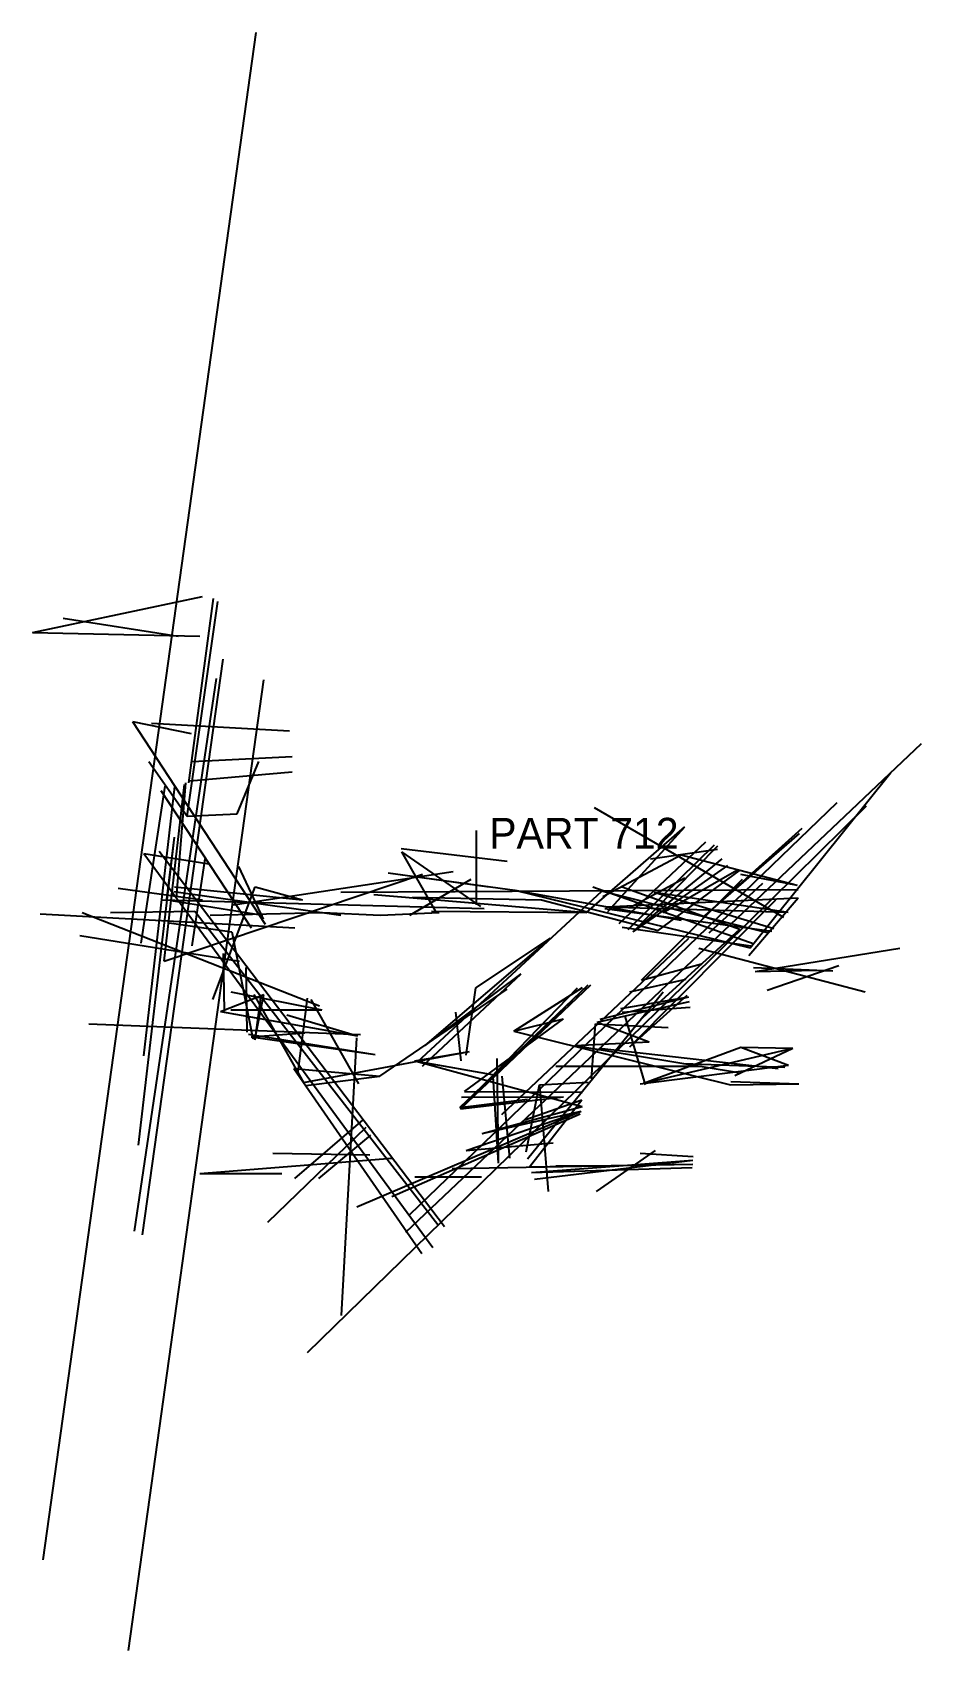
# Model space of a CAD drawing. Header units: millimetres. Extents: x 62 to 409, y 440 to 1072.
import ezdxf

# ---------------------------------------------------------------- set-up
doc = ezdxf.new("R2010")
doc.units = ezdxf.units.MM
doc.layers.add('ANNOTATIONS', color=3, linetype='Continuous')
doc.layers.add('GEOMETRY', color=7, linetype='Continuous')

msp = doc.modelspace()

# ---------------------------------------------------------------- linework, layer by layer
at = {"layer": 'GEOMETRY'}
for p, q in [((65.67, 475), (149, 1072)), ((61.5, 837.5), (128, 851.5)), ((122, 765.67), (134, 849.5)), ((122.67, 778.67), (132.33, 850.67)), ((73.5, 843), (118.5, 836)), ((61.5, 837.5), (127, 836)), ((104.5, 602), (136, 827)), ((99, 439.5), (152, 819)), ((101.4, 603.4), (133.5, 819.5)), ((100.67, 802.67), (123.5, 798)), ((100.67, 802.67), (152.5, 723.5)), ((108, 802), (162, 799)), ((207.5, 603), (409, 794)), ((107, 787), (122, 765.67)), ((124, 787), (163, 789)), ((141.5, 766.5), (150, 787)), ((113, 709), (121, 778)), ((121.33, 778.67), (117.67, 733.67)), ((123, 779.4), (163, 783)), ((342, 714.2), (397, 782.67)), ((104, 716), (113.4, 777.4)), ((105, 672), (117.2, 777.2)), ((111.67, 775.67), (147, 722)), ((122, 765.67), (141.5, 766.5)), ((209, 610), (376, 771)), ((281, 769), (355, 726.14)), ((332, 715), (387.5, 769.75)), ((235, 731), (235, 760)), ((278, 728), (316.5, 761.5)), ((286.4, 728.4), (316.5, 761.5)), ((323.5, 726), (362.29, 761)), ((103, 637), (117, 757.5)), ((114, 733.2), (117, 757.5)), ((205.67, 753), (247, 748)), ((290.75, 723.75), (324.67, 755.67)), ((294.33, 721.33), (328, 754.5)), ((296.25, 720.5), (329.33, 754)), ((303, 749), (329.25, 752.75)), ((323.5, 726), (361.33, 758.83)), ((105, 751), (218, 597)), ((105, 751), (130.5, 747)), ((111, 752), (222.5, 605.25)), ((124, 715), (129, 749)), ((205.75, 751.75), (236.67, 730.33)), ((205.75, 751.75), (219, 728.33)), ((284.4, 734.2), (315, 750.5)), ((296.25, 720.5), (331, 749)), ((315, 750.5), (360.33, 738.67)), ((113, 709), (214, 743)), ((140, 731), (226, 744)), ((142, 746), (151.67, 725.33)), ((200.5, 743.5), (250, 736.67)), ((200.5, 743.5), (240, 738)), ((209, 727), (233, 741)), ((295, 730), (316.5, 741.5)), ((296.25, 720.5), (333.33, 746.33)), ((299.5, 701.5), (339, 741)), ((306, 721), (337.67, 744.33)), ((308, 728), (336.75, 744.5)), ((338.25, 743), (360.33, 738.67)), ((95, 737.5), (128, 733)), ((116.75, 736.25), (182, 727)), ((117, 738), (167, 733)), ((132, 694), (148.5, 738)), ((148.5, 738), (167, 733)), ((182, 736), (360.8, 737)), ((195, 735), (278, 728)), ((210, 734), (260.5, 733)), ((212, 669.6), (284, 736.33)), ((250, 736.67), (342, 714.2)), ((250, 736.67), (315, 725)), ((280.5, 738), (343.6, 715.8)), ((282.75, 736.75), (349.2, 720)), ((285.4, 730.2), (360.75, 733.75)), ((292, 738), (338, 721.5)), ((304.5, 736), (351.2, 721.8)), ((304.5, 736), (356.83, 728.17)), ((326, 720), (347, 739.5)), ((341.5, 711.25), (360.75, 733.75)), ((64.5, 727.5), (164, 722)), ((81, 728), (173.75, 691.5)), ((92, 728), (125, 728.5)), ((112.33, 733), (238, 729.5)), ((115.75, 732.75), (151.5, 727)), ((125, 728.5), (220, 606)), ((131, 727), (175, 728)), ((175, 728), (197.5, 727)), ((197.5, 727), (220.5, 728)), ((217.5, 728.5), (278, 728)), ((260.5, 733), (306, 721)), ((285.25, 729.5), (350.5, 720.75)), ((285.4, 730.2), (356.83, 728.17)), ((295, 675.5), (352, 733)), ((115, 724), (139.5, 720.5)), ((292, 722.33), (342.25, 715)), ((300, 687), (338, 721.5)), ((80, 719), (142.5, 709)), ((139.5, 720.5), (147.67, 678.67)), ((169, 556), (332, 715)), ((215, 676), (264, 718)), ((234.75, 698.5), (264, 718)), ((245, 649), (318, 718)), ((136, 712), (136.5, 689.5)), ((322, 714), (387, 697)), ((344, 705), (400.5, 714)), ((145.5, 681.25), (145, 706.5)), ((214, 668), (252.5, 704)), ((215, 676), (252.5, 704)), ((299.5, 701.5), (323, 708)), ((343.25, 706.5), (374.25, 705.25)), ((344, 705), (368, 705.5)), ((348.67, 697.67), (376.67, 707.33)), ((135, 689.33), (152, 696)), ((139, 697), (174.67, 690)), ((148, 696), (167.5, 661.5)), ((148.4, 678.2), (152, 696)), ((150.75, 695.75), (148.4, 678.2)), ((197.33, 664), (247, 698)), ((228.5, 651.83), (278.75, 699.75)), ((228.8, 651.2), (279.67, 699.67)), ((228.8, 651.2), (274.5, 698.5)), ((231, 672.25), (234.75, 698.5)), ((249.67, 681.67), (276.5, 698.75)), ((252, 674), (278.75, 699.75)), ((255, 631.75), (308, 697)), ((295, 697), (317, 702)), ((139, 690), (174.67, 690)), ((165.2, 664.8), (169, 694.5)), ((170.33, 694), (189, 661)), ((282.2, 685.2), (318.25, 693.25)), ((283.33, 686.33), (318, 695)), ((291.5, 690.5), (318, 695)), ((292, 689), (318.5, 691)), ((295, 675.5), (317.33, 695.67)), ((83.5, 684.5), (189.67, 680.33)), ((135, 689.33), (188.5, 679.75)), ((161, 688), (188.5, 679.75)), ((229, 670), (227, 689)), ((230.33, 658), (269, 686.5)), ((249.67, 681.67), (269, 686.5)), ((280, 663), (281.5, 684.5)), ((281.5, 684.5), (310, 683)), ((282.2, 685.2), (302.5, 677.5)), ((293, 687.5), (301, 660.67)), ((146, 680.4), (195.5, 672.5)), ((147, 679.43), (168, 681)), ((147, 679.43), (195.5, 672.5)), ((182.25, 570.5), (188.33, 679)), ((249.67, 681.67), (334.33, 660.67)), ((273.5, 676), (302.5, 677.5)), ((167.5, 661.5), (232.33, 673.67)), ((211, 670), (232.33, 673.67)), ((243, 671), (243.5, 630)), ((273.5, 676), (337.5, 665.5)), ((283, 675), (353, 667)), ((300.25, 661.25), (338.33, 675.33)), ((300.25, 661.25), (358.67, 675)), ((336, 664.33), (358.67, 675)), ((338.33, 675.33), (357, 668.33)), ((338.33, 675.33), (358.67, 675)), ((163.67, 667), (213.75, 594.75)), ((163.67, 667), (197.33, 664)), ((211, 670), (243.33, 664.33)), ((211, 670), (276.29, 652.14)), ((266, 668), (323, 668)), ((299, 661), (357, 668.33)), ((316, 669), (355.5, 667.5)), ((168.33, 660.33), (197.33, 664)), ((230.33, 658), (276.5, 657.75)), ((241.5, 664), (243.5, 630)), ((245, 664), (248, 632)), ((254.5, 634.5), (259.67, 660.67)), ((259.67, 660.67), (278.67, 661.67)), ((259.67, 660.67), (263, 619)), ((334.33, 660.67), (361, 661)), ((334.5, 662), (361, 661)), ((228.5, 651.83), (255, 655)), ((228.8, 651.2), (269, 656)), ((229.2, 655.8), (269, 656)), ((237.33, 641.67), (276.29, 652.14)), ((254, 647), (276.2, 654.8)), ((255.8, 628.6), (276.2, 654.8)), ((164, 624), (190.8, 647)), ((188.33, 613), (276, 650.33)), ((202, 617), (275.5, 649.25)), ((231, 635), (276, 650.33)), ((237.33, 641.67), (276, 650.33)), ((153.5, 607), (192, 644.14)), ((173.5, 624), (193.8, 641)), ((155.5, 634), (193.33, 633.33)), ((231, 635), (265, 638)), ((282, 619), (305, 635)), ((299, 634), (319.67, 632.67)), ((127, 626), (202, 632)), ((225.5, 628), (319.6, 629.6)), ((255.8, 628.6), (319.6, 629.6)), ((256.6, 626.4), (319.6, 631.2)), ((256.6, 626.4), (319.33, 628.33)), ((257.75, 623.75), (319.6, 631.2)), ((266, 629), (286, 629)), ((127, 626), (159, 626)), ((211, 624.67), (237, 624.67))]:
    msp.add_line(p, q, dxfattribs=at)

# ---------------------------------------------------------------- texts
at = {"layer": 'ANNOTATIONS'}
msp.add_text('PART 712', height=12, dxfattribs=at).set_placement((240, 753))

doc.saveas('drawing.dxf')
